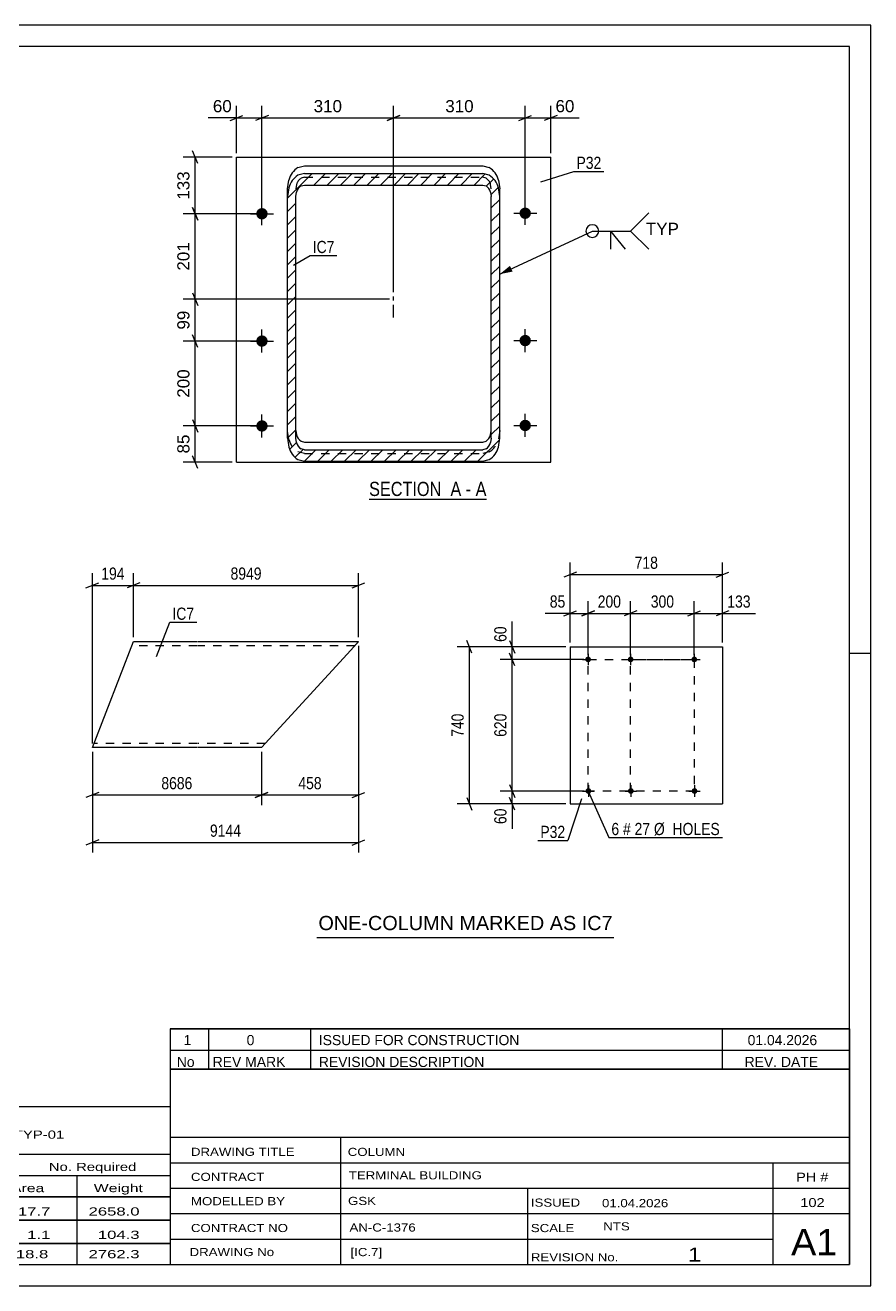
# Model space of a CAD drawing. Header units: millimetres. Extents: x 0 to 420, y 0 to 297.
# Drawn here: x 220.8 to 420, y 0 to 297 of the extents above; entities that cross this region are included whole.
import ezdxf

# ---------------------------------------------------------------- set-up
doc = ezdxf.new("R2010")
doc.units = ezdxf.units.MM
doc.linetypes.add('DXK_LINE_DOT2', pattern=[3.9198, 1.9599, -1.9599])
doc.linetypes.add('DXK_LINE_DOT3', pattern=[5.9187, 2.979, -0.9799, 0.9799, -0.9799])
doc.styles.add('Arial', font='ARIAL.TTF', dxfattribs={"height": 0.2})
doc.styles.add('Arial Narrow', font='ARIALN.TTF', dxfattribs={"height": 0.2})

# ---------------------------------------------------------------- blocks, each defined once
blk = doc.blocks.new('Unknown-762328194-1128')
at = {"color": 5, "linetype": 'Continuous'}
for p, q in [((420, 297), (0, 297)), ((420, 0), (420, 297)), ((415, 292), (5, 292)), ((415, 5), (415, 292)), ((420, 149), (415, 149)), ((5, 5), (415, 5)), ((0, 0), (420, 0))]:
    blk.add_line(p, q, dxfattribs=at)
blk = doc.blocks.new('Unknown-762328194-17 - 1809')
at = {"color": 6, "linetype": 'Continuous'}
blk.add_line((301.84, 185.33), (329.49, 185.33), dxfattribs=at)
at = {"color": 0, "linetype": 'Continuous'}
blk.add_wipeout([(319.95, 186.08), (319.95, 189.58), (301.84, 189.58), (301.84, 186.08)], dxfattribs=at)
at = {"color": 7, "linetype": 'Continuous', "style": 'Arial Narrow'}
blk.add_text('SECTION ', height=3.34, dxfattribs=at).set_placement((301.84, 186.08))
at = {"color": 0, "linetype": 'Continuous'}
blk.add_wipeout([(323.56, 186.08), (323.56, 189.58), (321, 189.58), (321, 186.08)], dxfattribs=at)
blk.add_wipeout([(325.88, 186.08), (325.88, 189.58), (324.61, 189.58), (324.61, 186.08)], dxfattribs=at)
at = {"color": 7, "linetype": 'Continuous', "style": 'Arial Narrow'}
blk.add_text('A', height=3.34, dxfattribs=at).set_placement((321, 186.08))
at = {"color": 0, "linetype": 'Continuous'}
blk.add_wipeout([(329.49, 186.08), (329.49, 189.58), (326.93, 189.58), (326.93, 186.08)], dxfattribs=at)
at = {"color": 7, "linetype": 'Continuous', "style": 'Arial Narrow'}
for s, p in [('-', (324.61, 186.08)), ('A', (326.93, 186.08))]:
    blk.add_text(s, height=3.34, dxfattribs=at).set_placement(p)
blk = doc.blocks.new('Bolt-762328194-1547 - 1513')
at = {"linetype": 'Continuous'}
for points in [[(353.49, 117.25, -1), (353.49, 115.9, -1)], [(363.49, 117.25, -1), (363.49, 115.9, -1)], [(378.49, 117.25, -1), (378.49, 115.9, -1)]]:
    blk.add_hatch(color=1, dxfattribs=at).paths.add_polyline_path(points)
at = {"color": 1, "linetype": 'Continuous'}
for p, q in [((352.14, 116.57), (354.84, 116.57)), ((353.49, 117.92), (353.49, 115.22)), ((362.14, 116.57), (364.84, 116.57)), ((363.49, 117.92), (363.49, 115.22)), ((377.14, 116.57), (379.84, 116.57)), ((378.49, 117.92), (378.49, 115.22))]:
    blk.add_line(p, q, dxfattribs=at)
blk = doc.blocks.new('Bolt-762328194-1552 - 1513')
at = {"linetype": 'Continuous'}
for points in [[(353.43, 148.25, -1), (353.43, 146.9, -1)], [(363.43, 148.25, -1), (363.43, 146.9, -1)], [(378.43, 148.25, -1), (378.43, 146.9, -1)]]:
    blk.add_hatch(color=1, dxfattribs=at).paths.add_polyline_path(points)
at = {"color": 1, "linetype": 'Continuous'}
for p, q in [((353.43, 148.92), (353.43, 146.22)), ((363.43, 148.92), (363.43, 146.22)), ((378.43, 148.92), (378.43, 146.22)), ((352.08, 147.57), (354.78, 147.57)), ((362.08, 147.57), (364.78, 147.57)), ((377.08, 147.57), (379.78, 147.57))]:
    blk.add_line(p, q, dxfattribs=at)
blk = doc.blocks.new('Part-762328194-1557 - 1513')
at = {"color": 2, "linetype": 'Continuous'}
for p, q in [((349.18, 150.57), (349.18, 113.57)), ((349.18, 150.57), (385.08, 150.57)), ((385.08, 150.57), (385.08, 113.57)), ((349.18, 113.57), (385.08, 113.57))]:
    blk.add_line(p, q, dxfattribs=at)
blk = doc.blocks.new('Part-762328194-1737 - 1731')
at = {"color": 2, "linetype": 'Continuous'}
for p, q in [((236.66, 126.79), (246.37, 151.79)), ((246.37, 151.79), (261.37, 151.79)), ((261.47, 151.79), (299.37, 151.79)), ((297.54, 149.79), (299.37, 151.79)), ((297.54, 149.79), (276.47, 126.79)), ((261.37, 126.79), (236.66, 126.79)), ((276.47, 126.79), (261.47, 126.79))]:
    blk.add_line(p, q, dxfattribs=at)
at = {"color": 7, "linetype": 'DXK_LINE_DOT2'}
for p, q in [((299.23, 151.64), (297.54, 149.79)), ((261.37, 150.79), (245.99, 150.79)), ((298.45, 150.79), (261.47, 150.79)), ((261.37, 127.79), (237.05, 127.79)), ((277.39, 127.79), (261.47, 127.79))]:
    blk.add_line(p, q, dxfattribs=at)
blk = doc.blocks.new('Bolt-762328194-1812 - 1809')
at = {"linetype": 'Continuous'}
for points in [[(275.26, 252.58, -1), (277.96, 252.58, -1)], [(275.26, 222.58, -1), (277.96, 222.58, -1)], [(275.26, 202.58, -1), (277.96, 202.58, -1)]]:
    blk.add_hatch(color=1, dxfattribs=at).paths.add_polyline_path(points)
at = {"color": 1, "linetype": 'Continuous'}
for p, q in [((273.91, 252.58), (279.31, 252.58)), ((276.61, 249.88), (276.61, 255.28)), ((276.61, 219.88), (276.61, 225.28)), ((273.91, 222.58), (279.31, 222.58)), ((276.61, 199.88), (276.61, 205.28)), ((273.91, 202.58), (279.31, 202.58))]:
    blk.add_line(p, q, dxfattribs=at)
blk = doc.blocks.new('Bolt-762328194-1811 - 1809')
at = {"linetype": 'Continuous'}
for points in [[(337.26, 252.7, -1), (339.96, 252.7, -1)], [(337.26, 222.7, -1), (339.96, 222.7, -1)], [(337.26, 202.7, -1), (339.96, 202.7, -1)]]:
    blk.add_hatch(color=1, dxfattribs=at).paths.add_polyline_path(points)
at = {"color": 1, "linetype": 'Continuous'}
for p, q in [((335.91, 252.7), (341.31, 252.7)), ((338.61, 250), (338.61, 255.4)), ((338.61, 220), (338.61, 225.4)), ((335.91, 222.7), (341.31, 222.7)), ((338.61, 200), (338.61, 205.4)), ((335.91, 202.7), (341.31, 202.7))]:
    blk.add_line(p, q, dxfattribs=at)
blk = doc.blocks.new('Part-762328194-1817 - 1809')
at = {"linetype": 'Continuous'}
h = blk.add_hatch(dxfattribs=at)
h.set_pattern_fill('', scale=0.7, style=0, pattern_type=0)
h.set_pattern_definition([(45, (282.614, 199.6832), (-1.571545, 1.571545), [])])
h.paths.add_polyline_path([(282.61, 256.63), (282.61, 199.68), (282.92, 197.61), (283.79, 195.85), (285.08, 194.67), (286.61, 194.26), (328.61, 194.26), (330.14, 194.67), (331.44, 195.85), (332.31, 197.61), (332.61, 199.68), (332.61, 256.63), (332.31, 258.71), (331.44, 260.47), (330.14, 261.64), (328.61, 262.06), (286.61, 262.06), (285.08, 261.64), (283.79, 260.47), (282.92, 258.71)])
h.paths.add_polyline_path([(285.2, 258.55), (285.85, 259.14), (286.61, 259.35), (328.61, 259.35), (329.38, 259.14), (330.03, 258.55), (330.46, 257.67), (330.61, 256.63), (330.61, 199.68), (330.46, 198.65), (330.03, 197.77), (329.38, 197.18), (328.61, 196.97), (286.61, 196.97), (285.85, 197.18), (285.2, 197.77), (284.77, 198.65), (284.61, 199.68), (284.61, 256.63), (284.77, 257.67)])
at = {"color": 2, "linetype": 'Continuous'}
for p, q in [((285.08, 263.46), (286.61, 263.88)), ((286.61, 262.06), (285.08, 261.64)), ((286.61, 263.88), (328.61, 263.88)), ((286.61, 262.06), (328.61, 262.06)), ((328.61, 263.88), (330.14, 263.46)), ((330.14, 261.64), (328.61, 262.06)), ((282.61, 258.45), (282.92, 260.53)), ((282.92, 258.71), (282.61, 256.63)), ((282.61, 256.63), (282.61, 258.45)), ((285.85, 259.14), (286.61, 259.35)), ((286.61, 259.35), (328.61, 259.35)), ((328.61, 259.35), (329.38, 259.14)), ((332.31, 260.53), (332.61, 258.45)), ((332.61, 256.63), (332.31, 258.71)), ((332.61, 256.63), (332.61, 258.45)), ((282.61, 199.68), (282.61, 256.63)), ((284.61, 256.63), (284.77, 257.67)), ((284.61, 199.68), (284.61, 256.63)), ((330.46, 257.67), (330.61, 256.63)), ((330.61, 199.68), (330.61, 256.63)), ((332.61, 199.68), (332.61, 256.63)), ((282.61, 199.68), (282.92, 197.61)), ((284.61, 201.5), (284.77, 200.46)), ((284.77, 198.65), (284.61, 199.68)), ((285.85, 199), (286.61, 198.79)), ((328.61, 198.79), (329.38, 199)), ((330.46, 200.46), (330.61, 201.5)), ((330.61, 199.68), (330.46, 198.65)), ((332.31, 197.61), (332.61, 199.68)), ((286.61, 196.97), (285.85, 197.18)), ((286.61, 198.79), (328.61, 198.79)), ((286.61, 196.97), (328.61, 196.97)), ((329.38, 197.18), (328.61, 196.97)), ((285.08, 194.67), (286.61, 194.26)), ((286.61, 194.26), (328.61, 194.26)), ((328.61, 194.26), (330.14, 194.67))]:
    blk.add_line(p, q, dxfattribs=at)
at = {"color": 7, "linetype": 'DXK_LINE_DOT2'}
for p, q in [((284.77, 259.49), (284.61, 258.45)), ((284.61, 199.68), (284.61, 258.45)), ((286.61, 261.16), (285.85, 260.96)), ((286.61, 261.16), (328.61, 261.16)), ((329.38, 260.96), (328.61, 261.16)), ((330.61, 258.45), (330.46, 259.49)), ((330.61, 199.68), (330.61, 258.45)), ((282.61, 199.68), (282.61, 256.63)), ((332.61, 199.68), (332.61, 256.63)), ((282.92, 199.43), (282.61, 201.5)), ((332.61, 201.5), (332.31, 199.43)), ((286.61, 196.08), (285.08, 196.49)), ((286.61, 196.08), (328.61, 196.08)), ((330.14, 196.49), (328.61, 196.08))]:
    blk.add_line(p, q, dxfattribs=at)
at = {"color": 7, "linetype": 'DXK_LINE_DOT3'}
blk.add_line((307.61, 228.16), (307.61, 236.73), dxfattribs=at)
at = {"color": 2, "linetype": 'Continuous'}
for centre, radius, start, end in [((287.71, 259.26), 4.96, 122.0018, 165.1816), ((287.71, 257.44), 4.96, 122.0018, 165.1816), ((327.52, 259.26), 4.96, 14.8184, 57.9982), ((327.52, 257.44), 4.96, 14.8184, 57.9982), ((287.16, 257.04), 2.48, 122.0018, 165.1816), ((328.07, 257.04), 2.48, 14.8184, 57.9982), ((287.16, 201.1), 2.48, 194.8184, 237.9982), ((328.07, 201.1), 2.48, 302.0018, 345.1816), ((287.71, 198.88), 4.96, 194.8184, 237.9982), ((287.16, 199.28), 2.48, 194.8184, 237.9982), ((328.07, 199.28), 2.48, 302.0018, 345.1816), ((327.52, 198.88), 4.96, 302.0018, 345.1816)]:
    blk.add_arc(centre, radius, start, end, dxfattribs=at)
at = {"color": 7, "linetype": 'DXK_LINE_DOT2'}
for centre, radius, start, end in [((287.16, 258.86), 2.48, 122.0018, 165.1816), ((328.07, 258.86), 2.48, 14.8184, 57.9982), ((287.71, 200.69), 4.96, 194.8184, 237.9982), ((327.52, 200.69), 4.96, 302.0018, 345.1816)]:
    blk.add_arc(centre, radius, start, end, dxfattribs=at)
blk = doc.blocks.new('Part-762328194-1822 - 1809')
at = {"color": 2, "linetype": 'Continuous'}
for p, q in [((270.61, 194.08), (270.61, 265.88)), ((270.61, 265.88), (344.61, 265.88)), ((344.61, 194.08), (344.61, 265.88)), ((270.61, 194.08), (344.61, 194.08))]:
    blk.add_line(p, q, dxfattribs=at)
blk = doc.blocks.new('Rectangle-762328194-1674 - 1513')
at = {"color": 1, "linetype": 'DXK_LINE_DOT2'}
blk.add_lwpolyline([(353.43, 147.57), (378.43, 147.57), (378.43, 116.57), (353.43, 116.57), (353.43, 147.57)], close=True, dxfattribs=at)
blk = doc.blocks.new('Rectangle-762328194-1655 - 1513')
at = {"color": 1, "linetype": 'DXK_LINE_DOT2'}
blk.add_lwpolyline([(363.43, 147.57), (378.43, 147.57), (378.43, 116.57), (363.43, 116.57), (363.43, 147.57)], close=True, dxfattribs=at)
blk = doc.blocks.new('StraightDimension-762328194-1560 - 1513')
at = {"color": 7, "linetype": 'Continuous'}
for p, q in [((349.18, 151.57), (349.18, 170.42)), ((385.08, 151.57), (385.08, 170.42)), ((350.68, 168.17), (347.68, 166.97)), ((349.18, 167.57), (385.08, 167.57)), ((383.58, 166.97), (386.58, 168.17))]:
    blk.add_line(p, q, dxfattribs=at)
at = {"color": 0}
blk.add_wipeout([(370.47, 168.32), (370.47, 172.52), (363.79, 172.52), (363.79, 168.32)], dxfattribs=at)
at = {"color": 3, "style": 'Arial Narrow'}
blk.add_text('718', height=2.863, dxfattribs=at).set_placement((364.39, 168.92))
blk = doc.blocks.new('StraightDimension-762328194-1571 - 1513')
at = {"color": 7, "linetype": 'Continuous'}
for p, q in [((378.43, 148.57), (378.43, 161.28)), ((385.08, 151.57), (385.08, 161.28)), ((376.93, 157.83), (379.93, 159.03)), ((378.43, 158.43), (385.08, 158.43)), ((386.58, 159.03), (383.58, 157.83))]:
    blk.add_line(p, q, dxfattribs=at)
at = {"color": 0}
blk.add_wipeout([(392.29, 159.18), (392.29, 163.38), (385.61, 163.38), (385.61, 159.18)], dxfattribs=at)
at = {"color": 7, "linetype": 'Continuous'}
blk.add_line((385.08, 158.43), (392.81, 158.43), dxfattribs=at)
blk.add_line((385.08, 158.43), (392.81, 158.43), dxfattribs=at)
at = {"color": 3, "style": 'Arial Narrow'}
blk.add_text('133', height=2.863, dxfattribs=at).set_placement((386.21, 159.78))
blk = doc.blocks.new('StraightDimension-762328194-1588 - 1513')
at = {"color": 7, "linetype": 'Continuous'}
for p, q in [((349.18, 151.57), (349.18, 161.28)), ((353.43, 148.57), (353.43, 161.28)), ((347.68, 157.83), (350.68, 159.03)), ((349.18, 158.43), (353.43, 158.43)), ((354.93, 159.03), (351.93, 157.83))]:
    blk.add_line(p, q, dxfattribs=at)
at = {"color": 0}
blk.add_wipeout([(348.66, 159.18), (348.66, 163.38), (343.8, 163.38), (343.8, 159.18)], dxfattribs=at)
at = {"color": 7, "linetype": 'Continuous'}
blk.add_line((349.18, 158.43), (343.28, 158.43), dxfattribs=at)
blk.add_line((349.18, 158.43), (343.28, 158.43), dxfattribs=at)
at = {"color": 3, "style": 'Arial Narrow'}
blk.add_text('85', height=2.863, dxfattribs=at).set_placement((344.4, 159.78))
blk = doc.blocks.new('StraightDimension-762328194-1602 - 1513')
at = {"color": 7, "linetype": 'Continuous'}
for p, q in [((326.06, 149.07), (324.86, 152.07)), ((348.18, 150.57), (322.61, 150.57)), ((325.46, 113.57), (325.46, 150.57)), ((348.18, 113.57), (322.61, 113.57)), ((324.86, 115.07), (326.06, 112.07))]:
    blk.add_line(p, q, dxfattribs=at)
at = {"color": 0}
blk.add_wipeout([(324.71, 135.42), (320.51, 135.42), (320.51, 128.73), (324.71, 128.73)], dxfattribs=at)
at = {"color": 3, "style": 'Arial Narrow'}
blk.add_text('740', height=2.863, rotation=90.0002, dxfattribs=at).set_placement((324.11, 129.33))
blk = doc.blocks.new('StraightDimension-762328194-1613 - 1513')
at = {"color": 7, "linetype": 'Continuous'}
for p, q in [((352.49, 116.57), (332.69, 116.57)), ((334.94, 118.07), (336.14, 115.07)), ((335.54, 113.57), (335.54, 116.57)), ((348.18, 113.57), (332.69, 113.57)), ((336.14, 112.07), (334.94, 115.07))]:
    blk.add_line(p, q, dxfattribs=at)
at = {"color": 0}
blk.add_wipeout([(334.79, 113.05), (330.59, 113.05), (330.59, 108.19), (334.79, 108.19)], dxfattribs=at)
at = {"color": 7, "linetype": 'Continuous'}
blk.add_line((335.54, 113.57), (335.54, 107.67), dxfattribs=at)
blk.add_line((335.54, 113.57), (335.54, 107.67), dxfattribs=at)
at = {"color": 3, "style": 'Arial Narrow'}
blk.add_text('60', height=2.863, rotation=90.0002, dxfattribs=at).set_placement((334.19, 108.79))
blk = doc.blocks.new('StraightDimension-762328194-1626 - 1513')
at = {"color": 7, "linetype": 'Continuous'}
for p, q in [((336.14, 146.07), (334.94, 149.07)), ((352.43, 147.57), (332.69, 147.57)), ((335.54, 116.57), (335.54, 147.57)), ((352.49, 116.57), (332.69, 116.57)), ((334.94, 118.07), (336.14, 115.07))]:
    blk.add_line(p, q, dxfattribs=at)
at = {"color": 0}
blk.add_wipeout([(334.79, 135.42), (330.59, 135.42), (330.59, 128.73), (334.79, 128.73)], dxfattribs=at)
at = {"color": 3, "style": 'Arial Narrow'}
blk.add_text('620', height=2.863, rotation=90.0002, dxfattribs=at).set_placement((334.19, 129.33))
blk = doc.blocks.new('StraightDimension-762328194-1642 - 1513')
at = {"color": 7, "linetype": 'Continuous'}
for p, q in [((334.94, 152.07), (336.14, 149.07)), ((348.18, 150.57), (332.69, 150.57)), ((336.14, 146.07), (334.94, 149.07)), ((335.54, 147.57), (335.54, 150.57)), ((352.43, 147.57), (332.69, 147.57))]:
    blk.add_line(p, q, dxfattribs=at)
at = {"color": 0}
blk.add_wipeout([(334.79, 155.96), (330.59, 155.96), (330.59, 151.1), (334.79, 151.1)], dxfattribs=at)
at = {"color": 7, "linetype": 'Continuous'}
blk.add_line((335.54, 150.57), (335.54, 156.48), dxfattribs=at)
blk.add_line((335.54, 150.57), (335.54, 156.48), dxfattribs=at)
at = {"color": 3, "style": 'Arial Narrow'}
blk.add_text('60', height=2.863, rotation=90.0002, dxfattribs=at).set_placement((334.19, 151.7))
blk = doc.blocks.new('StraightDimension-762328194-3164 - 1513')
at = {"color": 7, "linetype": 'Continuous'}
for p, q in [((353.43, 148.57), (353.43, 161.28)), ((363.43, 148.57), (363.43, 161.28)), ((351.93, 157.83), (354.93, 159.03)), ((353.43, 158.43), (363.43, 158.43)), ((364.93, 159.03), (361.93, 157.83))]:
    blk.add_line(p, q, dxfattribs=at)
at = {"color": 0}
blk.add_wipeout([(361.77, 159.18), (361.77, 163.38), (355.09, 163.38), (355.09, 159.18)], dxfattribs=at)
at = {"color": 3, "style": 'Arial Narrow'}
blk.add_text('200', height=2.863, dxfattribs=at).set_placement((355.69, 159.78))
blk = doc.blocks.new('StraightDimension-762328194-3166 - 1513')
at = {"color": 7, "linetype": 'Continuous'}
for p, q in [((363.43, 148.57), (363.43, 161.28)), ((378.43, 148.57), (378.43, 161.28)), ((364.93, 159.03), (361.93, 157.83)), ((363.43, 158.43), (378.43, 158.43)), ((376.93, 157.83), (379.93, 159.03))]:
    blk.add_line(p, q, dxfattribs=at)
at = {"color": 0}
blk.add_wipeout([(374.27, 159.18), (374.27, 163.38), (367.59, 163.38), (367.59, 159.18)], dxfattribs=at)
at = {"color": 3, "style": 'Arial Narrow'}
blk.add_text('300', height=2.863, dxfattribs=at).set_placement((368.19, 159.78))
blk = doc.blocks.new('StraightDimension-762328194-1764 - 1731')
at = {"color": 7, "linetype": 'Continuous'}
for p, q in [((246.37, 152.79), (246.37, 167.87)), ((299.37, 152.79), (299.37, 167.87)), ((247.87, 165.62), (244.87, 164.42)), ((246.37, 165.02), (299.37, 165.02)), ((297.87, 164.42), (300.87, 165.62))]:
    blk.add_line(p, q, dxfattribs=at)
at = {"color": 0}
blk.add_wipeout([(277.13, 165.77), (277.13, 169.97), (268.61, 169.97), (268.61, 165.77)], dxfattribs=at)
at = {"color": 3, "style": 'Arial Narrow'}
blk.add_text('8949', height=2.863, dxfattribs=at).set_placement((269.21, 166.37))
blk = doc.blocks.new('StraightDimension-762328194-1740 - 1731')
at = {"color": 7, "linetype": 'Continuous'}
for p, q in [((299.37, 150.79), (299.37, 102.05)), ((236.66, 125.79), (236.66, 102.05)), ((238.16, 105.05), (235.16, 103.85)), ((236.66, 104.45), (299.37, 104.45)), ((297.87, 103.85), (300.87, 105.05))]:
    blk.add_line(p, q, dxfattribs=at)
at = {"color": 0}
blk.add_wipeout([(272.27, 105.2), (272.27, 109.4), (263.76, 109.4), (263.76, 105.2)], dxfattribs=at)
at = {"color": 3, "style": 'Arial Narrow'}
blk.add_text('9144', height=2.863, dxfattribs=at).set_placement((264.36, 105.8))
blk = doc.blocks.new('StraightDimension-762328194-1751 - 1731')
at = {"color": 7, "linetype": 'Continuous'}
for p, q in [((236.66, 127.79), (236.66, 167.87)), ((246.37, 152.79), (246.37, 167.87)), ((235.16, 164.42), (238.16, 165.62)), ((236.66, 165.02), (246.37, 165.02)), ((247.87, 165.62), (244.87, 164.42))]:
    blk.add_line(p, q, dxfattribs=at)
at = {"color": 0}
blk.add_wipeout([(244.86, 165.77), (244.86, 169.97), (238.17, 169.97), (238.17, 165.77)], dxfattribs=at)
at = {"color": 3, "style": 'Arial Narrow'}
blk.add_text('194', height=2.863, dxfattribs=at).set_placement((238.77, 166.37))
blk = doc.blocks.new('StraightDimension-762328194-1793 - 1731')
at = {"color": 7, "linetype": 'Continuous'}
for p, q in [((299.37, 150.79), (299.37, 113.24)), ((276.47, 125.79), (276.47, 113.24)), ((277.97, 116.24), (274.97, 115.04)), ((297.87, 115.04), (300.87, 116.24)), ((276.47, 115.64), (299.37, 115.64))]:
    blk.add_line(p, q, dxfattribs=at)
at = {"color": 0}
blk.add_wipeout([(291.26, 116.39), (291.26, 120.59), (284.58, 120.59), (284.58, 116.39)], dxfattribs=at)
at = {"color": 3, "style": 'Arial Narrow'}
blk.add_text('458', height=2.863, dxfattribs=at).set_placement((285.18, 116.99))
blk = doc.blocks.new('StraightDimension-762328194-1778 - 1731')
at = {"color": 7, "linetype": 'Continuous'}
for p, q in [((236.66, 125.79), (236.66, 113.24)), ((276.47, 125.79), (276.47, 113.24)), ((238.16, 116.24), (235.16, 115.04)), ((274.97, 115.04), (277.97, 116.24)), ((236.66, 115.64), (276.47, 115.64))]:
    blk.add_line(p, q, dxfattribs=at)
at = {"color": 0}
blk.add_wipeout([(260.82, 116.39), (260.82, 120.59), (252.31, 120.59), (252.31, 116.39)], dxfattribs=at)
at = {"color": 3, "style": 'Arial Narrow'}
blk.add_text('8686', height=2.863, dxfattribs=at).set_placement((252.91, 116.99))
blk = doc.blocks.new('StraightDimension-762328194-2960 - 1809')
at = {"color": 7, "linetype": 'Continuous'}
for p, q in [((275.61, 252.58), (258.03, 252.58)), ((261.48, 251.08), (260.28, 254.08)), ((260.88, 232.44), (260.88, 252.58)), ((306.61, 232.44), (258.03, 232.44)), ((260.28, 233.94), (261.48, 230.94))]:
    blk.add_line(p, q, dxfattribs=at)
at = {"color": 0}
blk.add_wipeout([(260.13, 246.45), (255.93, 246.45), (255.93, 238.58), (260.13, 238.58)], dxfattribs=at)
at = {"color": 3, "style": 'Arial'}
blk.add_text('201', height=2.865, rotation=90.0002, dxfattribs=at).set_placement((259.53, 239.18))
blk = doc.blocks.new('StraightDimension-762328194-2961 - 1809')
at = {"color": 7, "linetype": 'Continuous'}
for p, q in [((306.61, 232.44), (258.03, 232.44)), ((260.28, 233.94), (261.48, 230.94)), ((260.88, 222.58), (260.88, 232.44)), ((261.48, 221.08), (260.28, 224.08)), ((275.61, 222.58), (258.03, 222.58))]:
    blk.add_line(p, q, dxfattribs=at)
at = {"color": 0}
blk.add_wipeout([(260.13, 230.33), (255.93, 230.33), (255.93, 224.69), (260.13, 224.69)], dxfattribs=at)
at = {"color": 3, "style": 'Arial'}
blk.add_text('99', height=2.865, rotation=90.0002, dxfattribs=at).set_placement((259.53, 225.29))
blk = doc.blocks.new('StraightDimension-762328194-2962 - 1809')
at = {"color": 7, "linetype": 'Continuous'}
for p, q in [((261.48, 221.08), (260.28, 224.08)), ((275.61, 222.58), (258.03, 222.58)), ((260.88, 202.58), (260.88, 222.58)), ((275.61, 202.58), (258.03, 202.58)), ((260.28, 204.08), (261.48, 201.08))]:
    blk.add_line(p, q, dxfattribs=at)
at = {"color": 0}
blk.add_wipeout([(260.13, 216.51), (255.93, 216.51), (255.93, 208.64), (260.13, 208.64)], dxfattribs=at)
at = {"color": 3, "style": 'Arial'}
blk.add_text('200', height=2.865, rotation=90.0002, dxfattribs=at).set_placement((259.53, 209.24))
blk = doc.blocks.new('StraightDimension-762328194-1874 - 1809')
at = {"color": 7, "linetype": 'Continuous'}
for p, q in [((270.61, 266.88), (270.61, 278)), ((276.61, 253.58), (276.61, 278)), ((269.11, 274.55), (272.11, 275.75)), ((270.61, 275.15), (276.61, 275.15)), ((278.11, 275.75), (275.11, 274.55))]:
    blk.add_line(p, q, dxfattribs=at)
at = {"color": 0}
blk.add_wipeout([(270.09, 275.9), (270.09, 280.1), (264.44, 280.1), (264.44, 275.9)], dxfattribs=at)
at = {"color": 7, "linetype": 'Continuous'}
blk.add_line((270.61, 275.15), (263.92, 275.15), dxfattribs=at)
blk.add_line((270.61, 275.15), (263.92, 275.15), dxfattribs=at)
at = {"color": 3, "style": 'Arial'}
blk.add_text('60', height=2.865, dxfattribs=at).set_placement((265.04, 276.5))
blk = doc.blocks.new('StraightDimension-762328194-2963 - 1809')
at = {"color": 7, "linetype": 'Continuous'}
for p, q in [((275.61, 202.58), (258.03, 202.58)), ((260.28, 204.08), (261.48, 201.08)), ((260.88, 194.08), (260.88, 202.58)), ((269.61, 194.08), (258.03, 194.08)), ((261.48, 192.58), (260.28, 195.58))]:
    blk.add_line(p, q, dxfattribs=at)
at = {"color": 0}
blk.add_wipeout([(260.13, 201.15), (255.93, 201.15), (255.93, 195.5), (260.13, 195.5)], dxfattribs=at)
at = {"color": 3, "style": 'Arial'}
blk.add_text('85', height=2.865, rotation=90.0002, dxfattribs=at).set_placement((259.53, 196.1))
blk = doc.blocks.new('StraightDimension-762328194-1887 - 1809')
at = {"color": 7, "linetype": 'Continuous'}
for p, q in [((338.61, 253.7), (338.61, 278)), ((344.61, 266.88), (344.61, 278)), ((337.11, 274.55), (340.11, 275.75)), ((338.61, 275.15), (344.61, 275.15)), ((346.11, 275.75), (343.11, 274.55))]:
    blk.add_line(p, q, dxfattribs=at)
at = {"color": 0}
blk.add_wipeout([(350.79, 275.9), (350.79, 280.1), (345.14, 280.1), (345.14, 275.9)], dxfattribs=at)
at = {"color": 7, "linetype": 'Continuous'}
blk.add_line((344.61, 275.15), (351.31, 275.15), dxfattribs=at)
blk.add_line((344.61, 275.15), (351.31, 275.15), dxfattribs=at)
at = {"color": 3, "style": 'Arial'}
blk.add_text('60', height=2.865, dxfattribs=at).set_placement((345.74, 276.5))
blk = doc.blocks.new('StraightDimension-762328194-1900 - 1809')
at = {"color": 7, "linetype": 'Continuous'}
for p, q in [((307.61, 236.61), (307.61, 278)), ((338.61, 253.7), (338.61, 278)), ((309.11, 275.75), (306.11, 274.55)), ((307.61, 275.15), (338.61, 275.15)), ((337.11, 274.55), (340.11, 275.75))]:
    blk.add_line(p, q, dxfattribs=at)
at = {"color": 0}
blk.add_wipeout([(327.05, 275.9), (327.05, 280.1), (319.18, 280.1), (319.18, 275.9)], dxfattribs=at)
at = {"color": 3, "style": 'Arial'}
blk.add_text('310', height=2.865, dxfattribs=at).set_placement((319.78, 276.5))
blk = doc.blocks.new('StraightDimension-762328194-1913 - 1809')
at = {"color": 7, "linetype": 'Continuous'}
for p, q in [((276.61, 253.58), (276.61, 278)), ((307.61, 236.61), (307.61, 278)), ((278.11, 275.75), (275.11, 274.55)), ((276.61, 275.15), (307.61, 275.15)), ((306.11, 274.55), (309.11, 275.75))]:
    blk.add_line(p, q, dxfattribs=at)
at = {"color": 0}
blk.add_wipeout([(296.05, 275.9), (296.05, 280.1), (288.18, 280.1), (288.18, 275.9)], dxfattribs=at)
at = {"color": 3, "style": 'Arial'}
blk.add_text('310', height=2.865, dxfattribs=at).set_placement((288.78, 276.5))
blk = doc.blocks.new('StraightDimension-762328194-2959 - 1809')
at = {"color": 7, "linetype": 'Continuous'}
for p, q in [((261.48, 264.38), (260.28, 267.38)), ((269.61, 265.88), (258.03, 265.88)), ((260.88, 252.58), (260.88, 265.88)), ((275.61, 252.58), (258.03, 252.58)), ((260.28, 254.08), (261.48, 251.08))]:
    blk.add_line(p, q, dxfattribs=at)
at = {"color": 0}
blk.add_wipeout([(260.13, 263.16), (255.93, 263.16), (255.93, 255.29), (260.13, 255.29)], dxfattribs=at)
at = {"color": 3, "style": 'Arial'}
blk.add_text('133', height=2.865, rotation=90.0002, dxfattribs=at).set_placement((259.53, 255.89))
blk = doc.blocks.new('Unknown-762328194-3692')
at = {"color": 7, "linetype": 'Continuous'}
for p, q in [((255, 51.05), (255, 5)), ((255, 51.05), (415, 51.05)), ((415, 51), (415, 5)), ((255, 35), (415, 35)), ((295.14, 35), (295.14, 5)), ((255, 29), (415, 29)), ((397, 5.05), (397, 29.05)), ((255, 23), (415, 23)), ((339.14, 23), (339.14, 5)), ((255, 17), (415, 17)), ((255, 11), (397, 11)), ((255, 5), (415, 5))]:
    blk.add_line(p, q, dxfattribs=at)
at = {"color": 7, "style": 'Arial Narrow'}
for s, height, width, p in [('DRAWING TITLE', 1.9089, 1.425378, (259.88, 30.61)), ('COLUMN', 1.909, 1.425378, (296.81, 30.59)), ('TERMINAL BUILDING', 1.9089, 1.425378, (297.06, 25.07)), ('CONTRACT', 1.909, 1.425378, (259.88, 24.71)), ('MODELLED BY', 1.9089, 1.425378, (259.88, 18.98)), ('GSK', 1.909, 1.425378, (296.88, 19.04)), ('ISSUED', 1.909, 1.425378, (339.94, 18.64)), ('01.04.2026', 1.909, 1.425378, (356.69, 18.52)), ('CONTRACT NO', 1.9089, 1.425378, (259.88, 12.66)), ('AN-C-1376', 1.909, 1.425378, (297.23, 12.78)), ('SCALE', 1.909, 1.425378, (339.94, 12.65)), ('A1', 6.204, 1.25, (401.24, 7.2)), ('DRAWING No', 1.909, 1.425378, (259.56, 7)), ('[IC.7]', 1.909, 1.425378, (297.46, 6.99)), ('1', 3.34, 1.5, (376.91, 5.68)), ('REVISION No.', 1.9089, 1.425378, (339.94, 5.77))]:
    blk.add_text(s, height=height, dxfattribs=dict(at, width=width)).set_placement(p)
at = {"color": 7, "linetype": 'Continuous', "style": 'Arial Narrow'}
for s, height, width, p in [('PH #', 2.1, 1.42538, (402.4, 24.55)), ('102', 2.1, 1.42538, (403.41, 18.55)), ('NTS', 1.909, 1.425378, (357, 13.05))]:
    blk.add_text(s, height=height, dxfattribs=dict(at, width=width)).set_placement(p)
blk = doc.blocks.new('Unknown-762328194-3693')
at = {"color": 7, "linetype": 'Continuous'}
for p, q in [((255, 60.55), (415, 60.55)), ((415, 60.55), (255, 60.55)), ((255, 60.55), (255, 55.55)), ((264, 60.55), (264, 55.55)), ((288, 60.55), (288, 55.55)), ((385, 60.55), (385, 55.55)), ((415, 60.55), (415, 55.55)), ((255, 55.55), (415, 55.55)), ((255, 55.55), (255, 51.05)), ((255, 55.55), (415, 55.55)), ((264, 55.55), (264, 51.05)), ((288, 55.55), (288, 51.05)), ((385, 55.55), (385, 51.05)), ((415, 55.55), (415, 51.05)), ((415, 51.05), (255, 51.05))]:
    blk.add_line(p, q, dxfattribs=at)
at = {"color": 7, "linetype": 'Continuous', "style": 'Arial Narrow'}
for s, height, width, p in [('1', 2.39, 1.196471, (258.16, 56.7)), ('0', 2.39, 1.196471, (273, 56.7)), ('ISSUED FOR CONSTRUCTION', 2.3861, 1.196471, (290, 56.7)), ('01.04.2026', 2.386, 1.196471, (391, 56.7)), ('No', 2.386, 1.2, (256.54, 51.55)), ('REV MARK', 2.386, 1.2, (265, 51.55)), ('REVISION DESCRIPTION', 2.3861, 1.2, (290, 51.55)), ('REV. DATE', 2.386, 1.2, (390.28, 51.55))]:
    blk.add_text(s, height=height, dxfattribs=dict(at, width=width)).set_placement(p)
blk = doc.blocks.new('Unknown-762328194-3694')
at = {"color": 7, "linetype": 'Continuous'}
for p, q in [((95, 42.25), (255, 42.25)), ((95, 31), (95, 42.25)), ((255, 42.25), (255, 31)), ((95, 31), (255, 31)), ((95, 31), (95, 26)), ((255, 31), (255, 26)), ((95, 26), (255, 26)), ((95, 26), (95, 21)), ((119, 26), (119, 21)), ((154.5, 26), (154.5, 21)), ((180.5, 26), (180.5, 21)), ((193.5, 26), (193.5, 21)), ((211, 26), (211, 21)), ((233, 26), (233, 21)), ((255, 26), (255, 21)), ((95, 21), (255, 21)), ((95, 20.95), (95, 15.55)), ((95, 20.95), (255, 20.95)), ((119, 21), (119, 15.5)), ((154.5, 21), (154.5, 15.5)), ((180.5, 21), (180.5, 15.5)), ((193.5, 21), (193.5, 15.5)), ((211, 21), (211, 15.5)), ((233, 21), (233, 15.5)), ((255, 20.95), (255, 15.55)), ((95, 15.55), (255, 15.55)), ((95, 15.45), (95, 10.05)), ((95, 15.45), (255, 15.45)), ((119, 15.5), (119, 10)), ((154.5, 15.5), (154.5, 10)), ((180.5, 15.5), (180.5, 10)), ((193.5, 15.5), (193.5, 10)), ((211, 15.5), (211, 10)), ((233, 15.5), (233, 10)), ((255, 15.45), (255, 10.05)), ((95, 10.05), (255, 10.05)), ((95, 10), (255, 10)), ((95, 10), (95, 5)), ((211, 10), (211, 5)), ((233, 10), (233, 5)), ((255, 10), (255, 5)), ((95, 5), (255, 5))]:
    blk.add_line(p, q, dxfattribs=at)
at = {"color": 7, "style": 'Arial Narrow'}
for s, height, width, p in [('GENERAL NOTES & WELD DETAILS :', 2.8633, 1.4, (96.15, 34.56)), ('REFER TYP DRAWING TYP-01', 1.9089, 1.6, (179.7, 34.66)), ("MATERIAL LIST FOR ASSEMBLY MK'D", 1.9089, 1.6, (96.15, 27.06)), ('IC7', 1.909, 1.794707, (191.74, 26.97)), ('1', 1.91, 1.794707, (217.08, 27.06)), ('No. Required', 1.9089, 1.6, (226.41, 27.06)), ('Mark', 1.909, 1.7, (96.34, 22)), ('Profile', 1.909, 1.7, (129.41, 22)), ('Material', 1.909, 1.7, (159.54, 22.06)), ('No.', 1.909, 1.7, (184.5, 22.06)), ('Length', 1.909, 1.7, (195, 22.06)), ('Area', 1.909, 1.7, (217.5, 22.06)), ('Weight', 1.909, 1.7, (237, 22.06))]:
    blk.add_text(s, height=height, dxfattribs=dict(at, width=width)).set_placement(p)
at = {"color": 7, "linetype": 'Continuous', "style": 'Arial Narrow'}
for s, height, width, p in [('IC7', 1.909, 1.794707, (96.5, 16.56)), ('SHS500*20', 1.909, 1.794707, (121, 16.56)), ('E350', 1.909, 1.794707, (160.74, 16.56)), ('1', 1.91, 1.794707, (184.86, 16.56)), ('9144', 1.909, 1.794707, (197.58, 16.56)), ('17.7', 1.909, 1.794707, (219.13, 16.56)), ('2658.0', 1.909, 1.794707, (235.77, 16.56)), ('P32', 1.909, 1.794707, (96.5, 11.06)), ('PL25*718', 1.909, 1.794707, (121, 11.06)), ('E350', 1.909, 1.794707, (160.74, 11.06)), ('1', 1.91, 1.794707, (184.86, 11.06)), ('740', 1.909, 1.794707, (199.77, 11.06)), ('1.1', 1.909, 1.794707, (221.32, 11.06)), ('104.3', 1.909, 1.794707, (237.96, 11.06)), ('Total', 1.909, 1.7, (197.33, 6.5)), ('18.8', 1.909, 1.794707, (218.64, 6.5)), ('2762.3', 1.909, 1.794707, (235.77, 6.5))]:
    blk.add_text(s, height=height, dxfattribs=dict(at, width=width)).set_placement(p)
blk = doc.blocks.new('Unknown-762328194-3695')
at = {"color": 7, "linetype": 'Continuous'}
blk.add_line((289.5, 82.05), (359.5, 82.05), dxfattribs=at)
at = {"color": 7, "style": 'Arial'}
blk.add_text('ONE-COLUMN MARKED AS IC7', height=3.3428, dxfattribs=at).set_placement((289.91, 83.8))
blk = doc.blocks.new('MarkSet-762328194-1721 - 1513')
at = {"color": 0}
blk.add_wipeout([(360.74, 106.19), (360.74, 109.19), (358.91, 109.19), (358.91, 106.19)], dxfattribs=at)
blk.add_wipeout([(360.74, 106.19), (360.74, 109.19), (358.91, 109.19), (358.91, 106.19)], dxfattribs=at)
at = {"color": 7, "linetype": 'Continuous'}
blk.add_line((353.43, 116.57), (358.31, 105.59), dxfattribs=at)
at = {"color": 0}
blk.add_wipeout([(363.47, 106.19), (363.47, 109.19), (361.64, 109.19), (361.64, 106.19)], dxfattribs=at)
blk.add_wipeout([(363.47, 106.19), (363.47, 109.19), (361.64, 109.19), (361.64, 106.19)], dxfattribs=at)
at = {"color": 3, "style": 'Arial Narrow'}
blk.add_text('6', height=2.86, dxfattribs=at).set_placement((358.91, 106.19))
at = {"color": 0}
blk.add_wipeout([(368.03, 106.19), (368.03, 109.19), (364.37, 109.19), (364.37, 106.19)], dxfattribs=at)
blk.add_wipeout([(368.03, 106.19), (368.03, 109.19), (364.37, 109.19), (364.37, 106.19)], dxfattribs=at)
at = {"color": 3, "style": 'Arial Narrow'}
blk.add_text('#', height=2.86, dxfattribs=at).set_placement((361.64, 106.19))
at = {"color": 0}
blk.add_wipeout([(384.45, 106.19), (384.45, 109.19), (368.93, 109.19), (368.93, 106.19)], dxfattribs=at)
blk.add_wipeout([(384.45, 106.19), (384.45, 109.19), (368.93, 109.19), (368.93, 106.19)], dxfattribs=at)
at = {"color": 7, "linetype": 'Continuous'}
blk.add_line((358.31, 105.59), (385.05, 105.59), dxfattribs=at)
at = {"color": 3, "style": 'Arial Narrow'}
for s, p in [('27', (364.37, 106.19)), ('Ø  HOLES', (368.93, 106.19))]:
    blk.add_text(s, height=2.863, dxfattribs=at).set_placement(p)
blk = doc.blocks.new('Mark-762328194-1553 - 1513')
at = {"color": 0}
blk.add_wipeout([(348.02, 105.51), (348.02, 108.51), (342.18, 108.51), (342.18, 105.51)], dxfattribs=at)
blk.add_wipeout([(348.02, 105.51), (348.02, 108.51), (342.18, 108.51), (342.18, 105.51)], dxfattribs=at)
at = {"color": 30, "linetype": 'Continuous'}
for p in [(351.85, 114.72), (341.58, 104.91)]:
    blk.add_line(p, (348.62, 104.91), dxfattribs=at)
at = {"color": 3, "style": 'Arial Narrow'}
blk.add_text('P32', height=2.863, dxfattribs=at).set_placement((342.18, 105.51))
blk = doc.blocks.new('Mark-762328194-1733 - 1731')
at = {"color": 0}
blk.add_wipeout([(260.64, 156.92), (260.64, 159.92), (255.52, 159.92), (255.52, 156.92)], dxfattribs=at)
blk.add_wipeout([(260.64, 156.92), (260.64, 159.92), (255.52, 159.92), (255.52, 156.92)], dxfattribs=at)
at = {"color": 30, "linetype": 'Continuous'}
for p, q in [((251.79, 148.25), (254.92, 156.32)), ((254.92, 156.32), (261.24, 156.32))]:
    blk.add_line(p, q, dxfattribs=at)
at = {"color": 3, "style": 'Arial Narrow'}
blk.add_text('IC7', height=2.863, dxfattribs=at).set_placement((255.52, 156.92))
blk = doc.blocks.new('Mark-762328194-1813 - 1809')
at = {"color": 0}
blk.add_wipeout([(293.68, 243.32), (293.68, 246.32), (288.57, 246.32), (288.57, 243.32)], dxfattribs=at)
blk.add_wipeout([(293.68, 243.32), (293.68, 246.32), (288.57, 246.32), (288.57, 243.32)], dxfattribs=at)
at = {"color": 30, "linetype": 'Continuous'}
for p, q in [((284.04, 240.48), (287.97, 242.72)), ((287.97, 242.72), (294.28, 242.72))]:
    blk.add_line(p, q, dxfattribs=at)
at = {"color": 3, "style": 'Arial Narrow'}
blk.add_text('IC7', height=2.863, dxfattribs=at).set_placement((288.57, 243.32))
blk = doc.blocks.new('Mark-762328194-1818 - 1809')
at = {"color": 0}
blk.add_wipeout([(356.53, 263.15), (356.53, 266.15), (350.69, 266.15), (350.69, 263.15)], dxfattribs=at)
blk.add_wipeout([(356.53, 263.15), (356.53, 266.15), (350.69, 266.15), (350.69, 263.15)], dxfattribs=at)
at = {"color": 30, "linetype": 'Continuous'}
for p, q in [((342.3, 260.09), (350.09, 262.55)), ((350.09, 262.55), (357.13, 262.55))]:
    blk.add_line(p, q, dxfattribs=at)
at = {"color": 3, "style": 'Arial Narrow'}
blk.add_text('P32', height=2.863, dxfattribs=at).set_placement((350.69, 263.15))
blk = doc.blocks.new('WeldMark-762328194-1926 - 1809')
at = {"linetype": 'Continuous'}
blk.add_hatch(color=30, dxfattribs=at).paths.add_polyline_path([(335.65, 238.95), (332.61, 238.36), (335.02, 240.31)])
at = {"color": 30, "linetype": 'Continuous'}
for p, q in [((332.61, 238.36), (354.42, 248.49)), ((354.42, 248.49), (363.42, 248.49))]:
    blk.add_line(p, q, dxfattribs=at)
at = {"color": 3, "linetype": 'Continuous'}
for q in [(362.13, 244.2), (358.71, 244.2)]:
    blk.add_line((358.71, 248.49), q, dxfattribs=at)
for start, end in [(90, 270), (270, 90)]:
    blk.add_arc((354.42, 248.49), 1.5, start, end, dxfattribs=at)
at = {"color": 0, "linetype": 'Continuous'}
blk.add_wipeout([(374.8, 247.59), (374.8, 250.59), (367.02, 250.59), (367.02, 247.59)], dxfattribs=at)
blk.add_wipeout([(374.8, 247.59), (374.8, 250.59), (367.02, 250.59), (367.02, 247.59)], dxfattribs=at)
at = {"color": 3, "linetype": 'Continuous'}
for q in [(367.71, 252.77), (367.71, 244.2)]:
    blk.add_line((363.42, 248.49), q, dxfattribs=at)
at = {"color": 3, "linetype": 'Continuous', "style": 'Arial'}
blk.add_text('TYP', height=2.865, dxfattribs=at).set_placement((367.02, 247.59))

msp = doc.modelspace()

# ---------------------------------------------------------------- block references
for name in ['Unknown-762328194-1128', 'Part-762328194-1822 - 1809', 'Part-762328194-1817 - 1809', 'Bolt-762328194-1812 - 1809', 'Bolt-762328194-1811 - 1809', 'Part-762328194-1737 - 1731', 'Part-762328194-1557 - 1513', 'Bolt-762328194-1552 - 1513', 'Rectangle-762328194-1674 - 1513', 'Rectangle-762328194-1655 - 1513', 'Bolt-762328194-1547 - 1513', 'Unknown-762328194-3695', 'Unknown-762328194-3693', 'Unknown-762328194-3692', 'Unknown-762328194-3694']:
    msp.add_blockref(name, (0, 0))

# ---------------------------------------------------------------- next in the draw order: block references
for name in ['StraightDimension-762328194-1887 - 1809', 'StraightDimension-762328194-2960 - 1809', 'Unknown-762328194-17 - 1809', 'StraightDimension-762328194-1560 - 1513', 'StraightDimension-762328194-1764 - 1731', 'StraightDimension-762328194-1740 - 1731']:
    msp.add_blockref(name, (0, 0))

# ---------------------------------------------------------------- next in the draw order: block references
for name in ['StraightDimension-762328194-1874 - 1809', 'StraightDimension-762328194-1900 - 1809', 'Mark-762328194-1818 - 1809', 'StraightDimension-762328194-2961 - 1809', 'StraightDimension-762328194-1751 - 1731', 'StraightDimension-762328194-1588 - 1513', 'StraightDimension-762328194-1571 - 1513', 'Mark-762328194-1733 - 1731', 'StraightDimension-762328194-1793 - 1731']:
    msp.add_blockref(name, (0, 0))

# ---------------------------------------------------------------- next in the draw order: block references
for name in ['StraightDimension-762328194-1913 - 1809', 'WeldMark-762328194-1926 - 1809', 'StraightDimension-762328194-2962 - 1809', 'StraightDimension-762328194-1602 - 1513', 'StraightDimension-762328194-1778 - 1731']:
    msp.add_blockref(name, (0, 0))

# ---------------------------------------------------------------- next in the draw order: block references
for name in ['StraightDimension-762328194-2959 - 1809', 'Mark-762328194-1813 - 1809', 'StraightDimension-762328194-2963 - 1809', 'StraightDimension-762328194-1613 - 1513']:
    msp.add_blockref(name, (0, 0))

# ---------------------------------------------------------------- next in the draw order: block references
msp.add_blockref('StraightDimension-762328194-1626 - 1513', (0, 0))

# ---------------------------------------------------------------- next in the draw order: block references
for name in ['StraightDimension-762328194-1642 - 1513', 'MarkSet-762328194-1721 - 1513', 'Mark-762328194-1553 - 1513']:
    msp.add_blockref(name, (0, 0))

# ---------------------------------------------------------------- next in the draw order: block references
msp.add_blockref('StraightDimension-762328194-3164 - 1513', (0, 0))

# ---------------------------------------------------------------- next in the draw order: block references
msp.add_blockref('StraightDimension-762328194-3166 - 1513', (0, 0))

doc.saveas('drawing.dxf')
